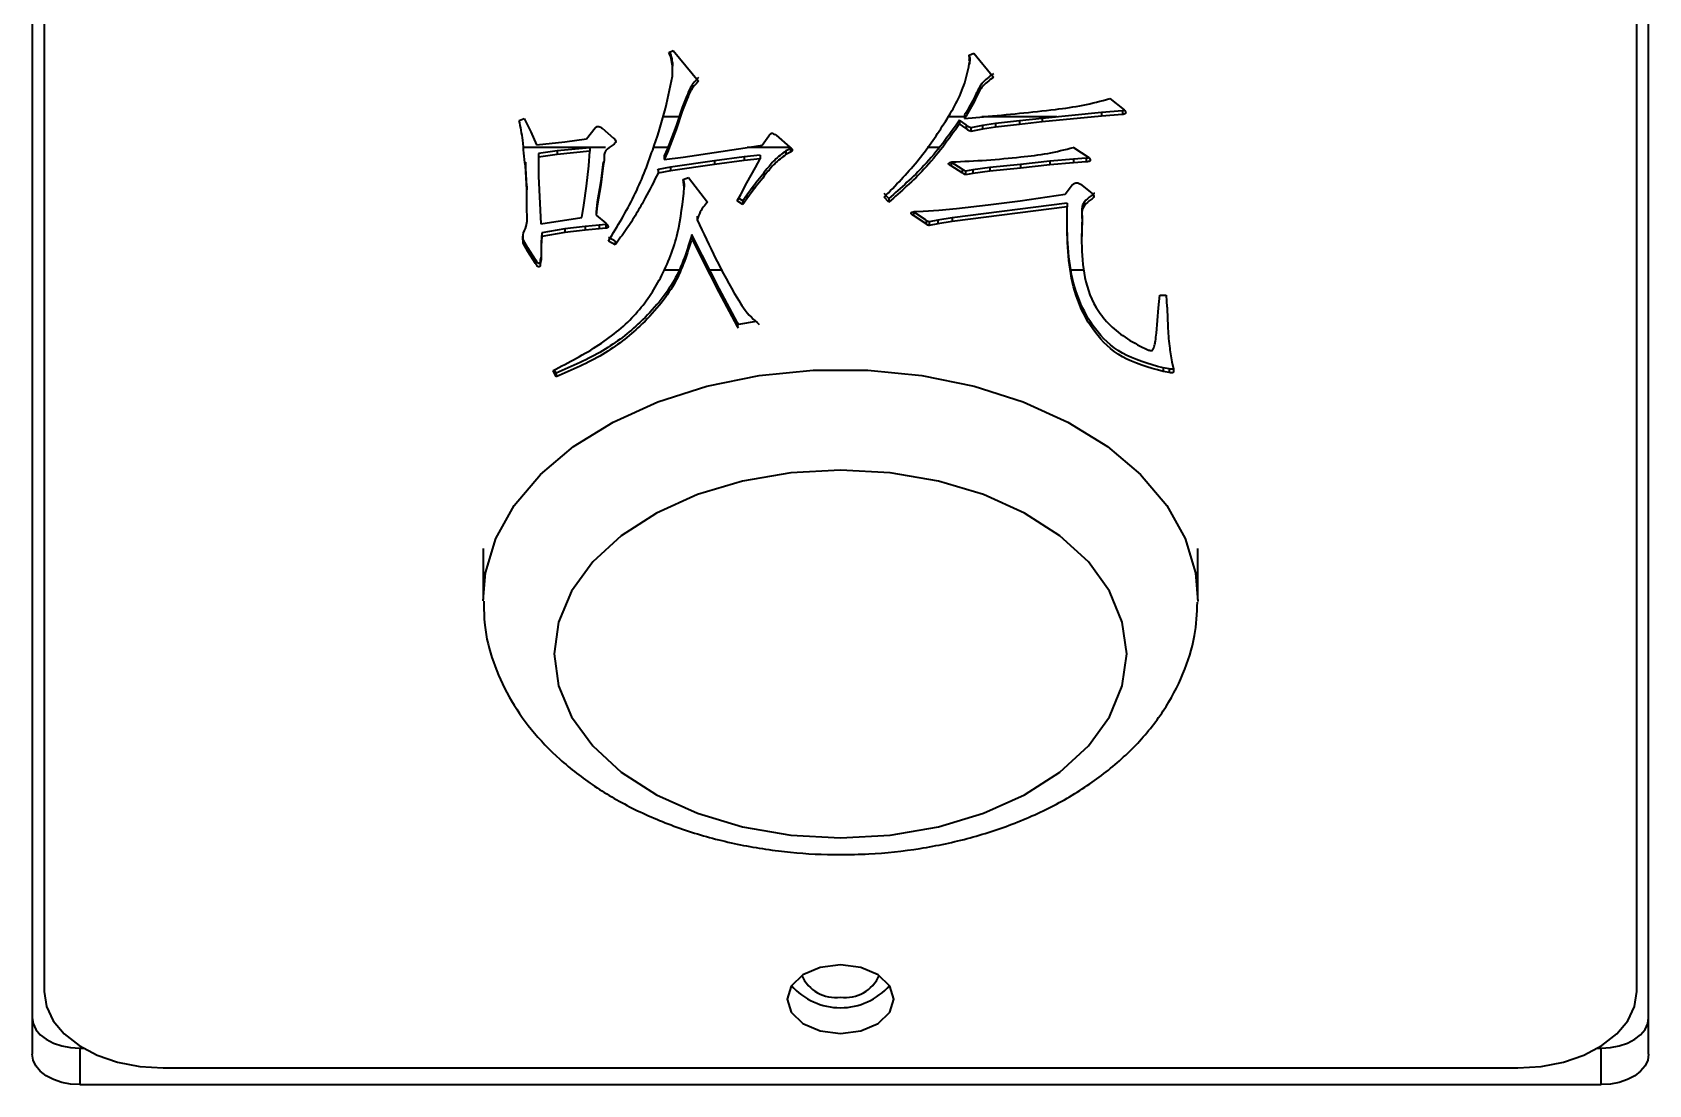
# Model space of a CAD drawing. Header units: millimetres. Extents: x 0 to 420, y 0 to 297.
# Drawn here: x 275.737 to 276.417, y 143.292 to 143.735 of the extents above; entities that cross this region are included whole.
import ezdxf

# ---------------------------------------------------------------- set-up
doc = ezdxf.new("R2010")
doc.units = ezdxf.units.MM

msp = doc.modelspace()

# ---------------------------------------------------------------- linework, layer by layer
at = {"color": 7, "linetype": 'Continuous', "lineweight": 35}
for p, q in [((275.73704, 145.78595), (275.73704, 143.30478)), ((276.41704, 143.30478), (276.41704, 145.78595)), ((275.74204, 145.76728), (275.74204, 143.33111)), ((276.41204, 143.33111), (276.41204, 145.76728)), ((276.00487, 143.72614), (276.0066, 143.72696)), ((276.0066, 143.72696), (276.01737, 143.71408)), ((276.13119, 143.72503), (276.13314, 143.72585)), ((276.13141, 143.7224), (276.13119, 143.72503)), ((276.13141, 143.72393), (276.13131, 143.72508)), ((276.13314, 143.72585), (276.14135, 143.71574)), ((276.00637, 143.72183), (276.00637, 143.7203)), ((276.00637, 143.71615), (276.00637, 143.7203)), ((276.13113, 143.72274), (276.13141, 143.72393)), ((276.13141, 143.72393), (276.13141, 143.7224)), ((276.13146, 143.72117), (276.13146, 143.7227)), ((276.01242, 143.70784), (276.01047, 143.70297)), ((276.01242, 143.70631), (276.01047, 143.70144)), ((276.01242, 143.70784), (276.01242, 143.70631)), ((276.19032, 143.70672), (276.19636, 143.702)), ((275.94187, 143.69756), (275.94402, 143.6984)), ((275.94402, 143.6984), (275.94683, 143.69271)), ((276.00915, 143.69903), (276.00239, 143.69903)), ((276.01047, 143.70297), (276.00788, 143.69521)), ((276.01047, 143.70144), (276.00788, 143.69367)), ((276.01047, 143.70297), (276.01047, 143.70144)), ((276.12927, 143.69903), (276.12227, 143.69903)), ((276.12927, 143.69993), (276.12927, 143.6984)), ((276.12927, 143.6984), (276.13723, 143.6991)), ((276.1681, 143.69903), (276.13649, 143.69903)), ((276.16184, 143.69841), (276.15235, 143.6973)), ((276.18687, 143.7009), (276.16184, 143.69841)), ((276.18687, 143.69937), (276.16184, 143.69688)), ((276.16184, 143.69841), (276.16184, 143.69688)), ((276.19572, 143.7016), (276.18687, 143.7009)), ((276.18687, 143.7009), (276.18687, 143.69937)), ((276.19572, 143.70006), (276.18687, 143.69937)), ((276.19572, 143.7016), (276.19572, 143.70006)), ((275.94683, 143.69271), (275.94919, 143.68731)), ((275.97013, 143.68979), (275.97381, 143.69437)), ((275.97681, 143.69423), (275.98157, 143.69008)), ((276.00788, 143.69521), (276.0042, 143.68578)), ((276.00788, 143.69367), (276.0042, 143.68424)), ((276.00788, 143.69521), (276.00788, 143.69367)), ((276.04412, 143.68716), (276.04694, 143.69104)), ((276.04994, 143.69133), (276.05579, 143.68634)), ((276.12991, 143.69564), (276.1271, 143.69757)), ((276.1271, 143.69757), (276.1271, 143.69604)), ((276.12991, 143.69411), (276.1271, 143.69604)), ((276.12991, 143.69564), (276.12991, 143.69411)), ((276.13681, 143.69535), (276.13186, 143.69439)), ((276.13186, 143.69439), (276.13186, 143.69285)), ((276.13681, 143.69382), (276.13186, 143.69285)), ((276.14222, 143.69619), (276.13681, 143.69535)), ((276.13681, 143.69535), (276.13681, 143.69382)), ((276.14222, 143.69466), (276.13681, 143.69382)), ((276.15235, 143.6973), (276.14222, 143.69619)), ((276.14222, 143.69619), (276.14222, 143.69466)), ((276.15235, 143.69577), (276.14222, 143.69466)), ((276.15235, 143.6973), (276.15235, 143.69577)), ((276.16184, 143.69688), (276.15235, 143.69577)), ((275.97819, 143.68618), (275.94377, 143.68618)), ((275.94919, 143.68731), (275.96105, 143.68856)), ((275.95782, 143.68467), (275.95006, 143.68356)), ((275.97163, 143.68606), (275.95782, 143.68467)), ((275.95782, 143.68467), (275.95782, 143.68314)), ((275.97163, 143.68453), (275.95782, 143.68314)), ((275.96105, 143.68856), (275.97013, 143.68979)), ((275.97122, 143.67843), (275.97163, 143.68453)), ((275.97163, 143.68606), (275.97163, 143.68453)), ((276.00436, 143.68618), (275.99837, 143.68618)), ((276.0042, 143.68578), (276.00292, 143.68259)), ((276.0042, 143.68424), (276.00292, 143.68106)), ((276.0042, 143.68578), (276.0042, 143.68424)), ((276.01091, 143.68203), (276.02664, 143.68439)), ((276.02664, 143.68439), (276.03872, 143.68634)), ((276.05596, 143.68618), (276.03772, 143.68618)), ((276.03872, 143.68634), (276.04412, 143.68716)), ((276.05598, 143.68565), (276.05406, 143.68467)), ((276.05406, 143.68467), (276.05406, 143.68314)), ((276.05598, 143.68412), (276.05406, 143.68314)), ((276.05598, 143.68565), (276.05598, 143.68412)), ((276.1185, 143.68618), (276.11349, 143.68618)), ((276.17504, 143.68618), (276.17493, 143.68618)), ((276.17501, 143.6862), (276.18147, 143.6819)), ((275.94446, 143.67996), (275.94446, 143.67843)), ((275.9451, 143.66983), (275.94446, 143.67996)), ((275.9451, 143.6683), (275.94446, 143.67843)), ((275.95006, 143.68356), (275.95006, 143.68203)), ((275.95782, 143.68314), (275.95006, 143.68203)), ((275.95006, 143.68203), (275.95006, 143.67414)), ((275.97013, 143.66982), (275.97122, 143.67843)), ((275.97726, 143.68011), (275.97617, 143.67191)), ((275.97726, 143.67857), (275.97617, 143.67038)), ((275.97726, 143.68011), (275.97726, 143.67857)), ((276.00551, 143.67789), (276.00033, 143.6769)), ((276.00292, 143.68259), (276.00292, 143.68106)), ((276.00292, 143.68106), (276.01091, 143.68203)), ((276.02405, 143.68052), (276.00551, 143.67789)), ((276.02405, 143.67898), (276.00551, 143.67636)), ((276.00551, 143.67789), (276.00551, 143.67636)), ((276.03658, 143.68218), (276.02405, 143.68052)), ((276.03658, 143.68065), (276.02405, 143.67898)), ((276.02405, 143.68052), (276.02405, 143.67898)), ((276.04326, 143.68288), (276.03658, 143.68218)), ((276.03658, 143.68218), (276.03658, 143.68065)), ((276.04326, 143.68135), (276.03658, 143.68065)), ((276.03767, 143.67122), (276.04131, 143.67773)), ((276.04131, 143.67773), (276.04326, 143.68135)), ((276.04326, 143.68288), (276.04326, 143.68135)), ((276.12818, 143.67704), (276.12365, 143.67996)), ((276.12365, 143.67996), (276.12365, 143.67843)), ((276.12818, 143.67551), (276.12365, 143.67843)), ((276.13982, 143.67774), (276.13272, 143.67678)), ((276.15276, 143.679), (276.13982, 143.67774)), ((276.13982, 143.67774), (276.13982, 143.67621)), ((276.15276, 143.67746), (276.13982, 143.67621)), ((276.16507, 143.68037), (276.15276, 143.679)), ((276.15276, 143.679), (276.15276, 143.67746)), ((276.16507, 143.67884), (276.15276, 143.67746)), ((276.17501, 143.68122), (276.16507, 143.68037)), ((276.16507, 143.68037), (276.16507, 143.67884)), ((276.17501, 143.67968), (276.16507, 143.67884)), ((276.18038, 143.68163), (276.17501, 143.68122)), ((276.17501, 143.68122), (276.17501, 143.67968)), ((276.18038, 143.68009), (276.17501, 143.67968)), ((276.18038, 143.68163), (276.18038, 143.68009)), ((275.95006, 143.67414), (275.95092, 143.65402)), ((275.97617, 143.67191), (275.97467, 143.66318)), ((275.97617, 143.67191), (275.97617, 143.67038)), ((276.00033, 143.6769), (276.00012, 143.67648)), ((276.00033, 143.6769), (276.00033, 143.67537)), ((276.00551, 143.67636), (276.00033, 143.67537)), ((276.01091, 143.67274), (276.01305, 143.67358)), ((276.01133, 143.66941), (276.01091, 143.67274)), ((276.01133, 143.67094), (276.0111, 143.67281)), ((276.01133, 143.67094), (276.01133, 143.66941)), ((276.01133, 143.66907), (276.01133, 143.6706)), ((276.01305, 143.67358), (276.02105, 143.66317)), ((276.03508, 143.66637), (276.03767, 143.67122)), ((276.12818, 143.67704), (276.12818, 143.67551)), ((276.13272, 143.67678), (276.12969, 143.67622)), ((276.12969, 143.67622), (276.12969, 143.67469)), ((276.13272, 143.67525), (276.12969, 143.67469)), ((276.13272, 143.67678), (276.13272, 143.67525)), ((276.13982, 143.67621), (276.13272, 143.67525)), ((276.17801, 143.67066), (276.18278, 143.66693)), ((275.9451, 143.66983), (275.9451, 143.6683)), ((275.9451, 143.65887), (275.9451, 143.6683)), ((275.96904, 143.66193), (275.97013, 143.66982)), ((275.97617, 143.67038), (275.97467, 143.66164)), ((276.03354, 143.66372), (276.03508, 143.66637)), ((276.03594, 143.6622), (276.03354, 143.66372)), ((276.03594, 143.66373), (276.03419, 143.66484)), ((276.03767, 143.66609), (276.03594, 143.66373)), ((276.03767, 143.66456), (276.03594, 143.6622)), ((276.03594, 143.66373), (276.03594, 143.6622)), ((276.04026, 143.66969), (276.03767, 143.66609)), ((276.04026, 143.66816), (276.03767, 143.66456)), ((276.03767, 143.66609), (276.03767, 143.66456)), ((276.04026, 143.66969), (276.04026, 143.66816)), ((276.09734, 143.6647), (276.09539, 143.66679)), ((276.09734, 143.66317), (276.09539, 143.66526)), ((276.09734, 143.6647), (276.09734, 143.66317)), ((276.13918, 143.66206), (276.15257, 143.66372)), ((276.15257, 143.66372), (276.17156, 143.66649)), ((276.17156, 143.66649), (276.17456, 143.67038)), ((275.96818, 143.65665), (275.96904, 143.66193)), ((275.97467, 143.66318), (275.97422, 143.65915)), ((275.97467, 143.66164), (275.97422, 143.65762)), ((275.97422, 143.65915), (275.97422, 143.65762)), ((275.97422, 143.65762), (275.97831, 143.65429)), ((275.97467, 143.66318), (275.97467, 143.66164)), ((276.01673, 143.65722), (276.01673, 143.65569)), ((276.11307, 143.65555), (276.1077, 143.65903)), ((276.1077, 143.65903), (276.1077, 143.65749)), ((276.11307, 143.65402), (276.1077, 143.65749)), ((276.10811, 143.65916), (276.11179, 143.65943)), ((276.11179, 143.65943), (276.11847, 143.65984)), ((276.11847, 143.65984), (276.12582, 143.66054)), ((276.17242, 143.66277), (276.12409, 143.65652)), ((276.17242, 143.66123), (276.12409, 143.65499)), ((276.12582, 143.66054), (276.13918, 143.66206)), ((276.17242, 143.66277), (276.17242, 143.66123)), ((276.17242, 143.64985), (276.17242, 143.66123)), ((276.17865, 143.65722), (276.17846, 143.64779)), ((276.17865, 143.65722), (276.17865, 143.65569)), ((275.95092, 143.65402), (275.96818, 143.65665)), ((275.95137, 143.65027), (275.95114, 143.64627)), ((275.96105, 143.65194), (275.95137, 143.65027)), ((275.96105, 143.65041), (275.95137, 143.64874)), ((275.95137, 143.65027), (275.95137, 143.64874)), ((275.96968, 143.65293), (275.96105, 143.65194)), ((275.96105, 143.65194), (275.96105, 143.65041)), ((275.96968, 143.65139), (275.96105, 143.65041)), ((275.97553, 143.65348), (275.96968, 143.65293)), ((275.96968, 143.65293), (275.96968, 143.65139)), ((275.97553, 143.65195), (275.96968, 143.65139)), ((275.97831, 143.65375), (275.97553, 143.65348)), ((275.97553, 143.65348), (275.97553, 143.65195)), ((275.97831, 143.65221), (275.97553, 143.65195)), ((275.97875, 143.65382), (275.97831, 143.65375)), ((275.97831, 143.65375), (275.97831, 143.65221)), ((276.11307, 143.65555), (276.11307, 143.65402)), ((276.11805, 143.65555), (276.11438, 143.65486)), ((276.11438, 143.65486), (276.11438, 143.65332)), ((276.11805, 143.65402), (276.11438, 143.65332)), ((276.12409, 143.65652), (276.11805, 143.65555)), ((276.11805, 143.65555), (276.11805, 143.65402)), ((276.12409, 143.65499), (276.11805, 143.65402)), ((276.12409, 143.65652), (276.12409, 143.65499)), ((276.17865, 143.65569), (276.17846, 143.64626)), ((275.9436, 143.64738), (275.94353, 143.64932)), ((275.94552, 143.64391), (275.9436, 143.64738)), ((275.9436, 143.64738), (275.9436, 143.64585)), ((275.94552, 143.64237), (275.9436, 143.64585)), ((275.94878, 143.63891), (275.94552, 143.64391)), ((275.94552, 143.64391), (275.94552, 143.64237)), ((275.95137, 143.64874), (275.95114, 143.64474)), ((275.95114, 143.64627), (275.95114, 143.64474)), ((275.95114, 143.64474), (275.95114, 143.64098)), ((275.98221, 143.64668), (275.9794, 143.64834)), ((275.98221, 143.64515), (275.9794, 143.64681)), ((275.98221, 143.64668), (275.98221, 143.64515)), ((276.01887, 143.64084), (276.01456, 143.6496)), ((276.01456, 143.6496), (276.01456, 143.64806)), ((276.01887, 143.63931), (276.01456, 143.64806)), ((276.17846, 143.64779), (276.17846, 143.64626)), ((275.94878, 143.63738), (275.94552, 143.64237)), ((275.94878, 143.63891), (275.94878, 143.63738)), ((276.026, 143.62685), (276.01887, 143.64084)), ((276.01887, 143.64084), (276.01887, 143.63931)), ((276.026, 143.62532), (276.01887, 143.63931)), ((276.00261, 143.63475), (276.00944, 143.63475)), ((276.02197, 143.63475), (276.02747, 143.63475)), ((276.17383, 143.63475), (276.17956, 143.63475)), ((276.03377, 143.61243), (276.026, 143.62685)), ((276.026, 143.62685), (276.026, 143.62532)), ((276.03377, 143.6109), (276.026, 143.62532)), ((276.21081, 143.61866), (276.21145, 143.62407)), ((276.21145, 143.62407), (276.21404, 143.62407)), ((276.20994, 143.60798), (276.21081, 143.61866)), ((276.21448, 143.61811), (276.21471, 143.61102)), ((276.03414, 143.61171), (276.03377, 143.61243)), ((276.03377, 143.61243), (276.03377, 143.6109)), ((276.03414, 143.61018), (276.03377, 143.6109)), ((276.04156, 143.613), (276.03414, 143.61171)), ((276.21643, 143.59604), (276.21707, 143.593)), ((275.95741, 143.58968), (275.9561, 143.59231)), ((275.95741, 143.59121), (275.95669, 143.59264)), ((275.95741, 143.59121), (275.95741, 143.58968)), ((276.21535, 143.59302), (276.21276, 143.59343)), ((276.21276, 143.59343), (276.21276, 143.59189)), ((276.21535, 143.59148), (276.21276, 143.59189)), ((276.21535, 143.59302), (276.21535, 143.59148)), ((275.92665, 143.51752), (275.92665, 143.49607)), ((276.22744, 143.49607), (276.22744, 143.51752)), ((275.75704, 143.30725), (275.75855, 143.30725)), ((275.75704, 143.30725), (275.75704, 143.29193)), ((276.39554, 143.30725), (276.39704, 143.30725)), ((276.39704, 143.29193), (276.39704, 143.30725)), ((275.79204, 143.29897), (276.36204, 143.29897)), ((275.75704, 143.29193), (276.39704, 143.29193))]:
    msp.add_line(p, q, dxfattribs=at)
at = {"color": 7, "linetype": 'Continuous', "lineweight": 35, "flags": 128}
for points in [[(275.951, 143.63988), (275.95076, 143.63859), (275.95071, 143.63787), (275.95066, 143.6377), (275.95054, 143.63756), (275.95035, 143.63746), (275.95009, 143.63741), (275.94994, 143.63743), (275.94981, 143.63748), (275.9496, 143.63767), (275.9493, 143.63813), (275.94878, 143.63891), (275.94878, 143.63891)], [(275.92665, 143.49546), (275.92764, 143.50716), (275.93202, 143.52169), (275.9398, 143.53562), (275.9508, 143.54862), (275.96476, 143.56039), (275.98135, 143.57065), (276.00019, 143.57917), (276.02082, 143.58574), (276.04278, 143.5902), (276.06553, 143.59246), (276.08856, 143.59246), (276.11131, 143.5902), (276.13327, 143.58574), (276.1539, 143.57917), (276.17273, 143.57065), (276.18932, 143.56039), (276.20328, 143.54862), (276.21428, 143.53562), (276.22207, 143.52169), (276.22645, 143.50716), (276.22743, 143.49511)], [(276.07704, 143.3957), (276.09795, 143.39688), (276.11822, 143.40037), (276.13724, 143.40607), (276.15443, 143.41381), (276.16927, 143.42334), (276.18131, 143.4344), (276.19018, 143.44662), (276.19561, 143.45965), (276.19744, 143.47309), (276.19561, 143.48653), (276.19018, 143.49956), (276.18131, 143.51179), (276.16927, 143.52284), (276.15443, 143.53238), (276.13724, 143.54011), (276.11822, 143.54581), (276.09795, 143.54931), (276.07704, 143.55048), (276.05614, 143.54931), (276.03587, 143.54581), (276.01684, 143.54011), (275.99965, 143.53238), (275.98481, 143.52284), (275.97278, 143.51179), (275.96391, 143.49956), (275.95847, 143.48653), (275.95665, 143.47309), (275.95847, 143.45965), (275.96391, 143.44662), (275.97278, 143.4344), (275.98481, 143.42334), (275.99965, 143.41381), (276.01684, 143.40607), (276.03587, 143.40037), (276.05614, 143.39688), (276.07704, 143.3957)], [(276.07704, 143.34236), (276.06843, 143.34126), (276.06113, 143.33813), (276.05626, 143.33343), (276.05454, 143.3279), (276.05626, 143.32236), (276.06113, 143.31767), (276.06843, 143.31454), (276.07704, 143.31344), (276.08565, 143.31454), (276.09295, 143.31767), (276.09783, 143.32236), (276.09954, 143.3279), (276.09783, 143.33343), (276.09295, 143.33813), (276.08565, 143.34126), (276.07704, 143.34236)], [(275.74204, 143.33111), (275.743, 143.32484), (275.74585, 143.31881), (275.75047, 143.31326), (275.75669, 143.30839), (275.76427, 143.30439), (275.77291, 143.30142), (275.78229, 143.29959), (275.79204, 143.29897)], [(276.36204, 143.29897), (276.3718, 143.29959), (276.38118, 143.30142), (276.38982, 143.30439), (276.3974, 143.30839), (276.40362, 143.31326), (276.40824, 143.31881), (276.41108, 143.32484), (276.41204, 143.33111)], [(275.73704, 143.32011), (275.73743, 143.3176), (275.73857, 143.31519), (275.74041, 143.31296), (275.7429, 143.31102), (275.74593, 143.30942), (275.74939, 143.30823), (275.75314, 143.3075), (275.75704, 143.30725)], [(276.39704, 143.30725), (276.40095, 143.3075), (276.4047, 143.30823), (276.40816, 143.30942), (276.41119, 143.31102), (276.41367, 143.31296), (276.41552, 143.31519), (276.41666, 143.3176), (276.41704, 143.32011)], [(275.75704, 143.29193), (275.75314, 143.29218), (275.74939, 143.29291), (275.74593, 143.2941), (275.7429, 143.29569), (275.74041, 143.29764), (275.73857, 143.29987), (275.73743, 143.30228), (275.73704, 143.30478)], [(276.41704, 143.30478), (276.41666, 143.30228), (276.41552, 143.29987), (276.41367, 143.29764), (276.41119, 143.29569), (276.40816, 143.2941), (276.4047, 143.29291), (276.40095, 143.29218), (276.39704, 143.29193)]]:
    msp.add_lwpolyline(points, dxfattribs=at)
at = {"color": 7, "linetype": 'Continuous', "lineweight": 35}
for centre, radius, start, end in [((276.07487, 143.34409), 0.01547, 203.8111, 278.0906), ((276.07922, 143.34409), 0.01547, 261.9094, 336.18889), ((276.07704, 143.35173), 0.02745, 221.22208, 318.77792)]:
    msp.add_arc(centre, radius, start, end, dxfattribs=at)
for points, knots in [([(276.00637, 143.7203), (276.00624, 143.72141), (276.00599, 143.72338), (276.00521, 143.72529), (276.00487, 143.72614)], [0, 0, 0, 0, 0.55983, 1, 1, 1, 1]), ([(276.00637, 143.72183), (276.00625, 143.72294), (276.00609, 143.72447), (276.00551, 143.72595), (276.00535, 143.72636)], [0, 0, 0, 0, 0.723652, 1, 1, 1, 1]), ([(276.09539, 143.66526), (276.10022, 143.67018), (276.10987, 143.68002), (276.11897, 143.6935), (276.12582, 143.70454), (276.12967, 143.71335), (276.13083, 143.71939), (276.13141, 143.7224)], [0, 0, 0, 0, 0.2801766, 0.5602533, 0.7070338, 0.853791, 1, 1, 1, 1]), ([(275.9794, 143.64681), (275.98321, 143.65305), (275.99082, 143.66552), (275.99769, 143.68367), (276.00317, 143.70051), (276.00531, 143.71094), (276.00637, 143.71615)], [0, 0, 0, 0, 0.279971, 0.560044, 0.780111, 1, 1, 1, 1]), ([(276.01737, 143.71561), (276.01611, 143.71425), (276.01385, 143.71181), (276.01285, 143.70906), (276.01242, 143.70784)], [0, 0, 0, 0, 0.559466, 1, 1, 1, 1]), ([(276.01737, 143.71408), (276.01611, 143.71271), (276.01385, 143.71028), (276.01285, 143.70752), (276.01242, 143.70631)], [0, 0, 0, 0, 0.559466, 1, 1, 1, 1]), ([(276.14135, 143.71727), (276.13958, 143.71591), (276.13599, 143.71315), (276.13343, 143.70688), (276.13085, 143.70257), (276.12927, 143.69993)], [0, 0, 0, 0, 0.274417, 0.556583, 1, 1, 1, 1]), ([(276.14135, 143.71574), (276.13958, 143.71438), (276.13599, 143.71162), (276.13343, 143.70534), (276.13085, 143.70103), (276.12927, 143.6984)], [0, 0, 0, 0, 0.274417, 0.556583, 1, 1, 1, 1]), ([(276.13723, 143.6991), (276.14731, 143.70003), (276.16136, 143.70134), (276.17925, 143.7037), (276.18663, 143.70571), (276.19032, 143.70672)], [0, 0, 0, 0, 0.560326, 0.780452, 1, 1, 1, 1]), ([(276.19636, 143.702), (276.19652, 143.70181), (276.19685, 143.70145), (276.1971, 143.70093), (276.19697, 143.7005), (276.19668, 143.70023), (276.19621, 143.7001), (276.19589, 143.70008), (276.19572, 143.70006)], [0, 0, 0, 0, 0.248524, 0.498791, 0.624172, 0.7506, 0.872268, 1, 1, 1, 1]), ([(276.19656, 143.70176), (276.19645, 143.70172), (276.19619, 143.70162), (276.19589, 143.7016), (276.19572, 143.7016)], [0, 0, 0, 0, 0.429472, 1, 1, 1, 1]), ([(275.94446, 143.67843), (275.94423, 143.68022), (275.94377, 143.68379), (275.94341, 143.69019), (275.94246, 143.69476), (275.94187, 143.69756)], [0, 0, 0, 0, 0.2798075, 0.5599155, 1, 1, 1, 1]), ([(275.97381, 143.69437), (275.97396, 143.69457), (275.97419, 143.69485), (275.97481, 143.69504), (275.97549, 143.69503), (275.97618, 143.6947), (275.9766, 143.69439), (275.97681, 143.69423)], [0, 0, 0, 0, 0.249383, 0.375442, 0.500022, 0.750998, 1, 1, 1, 1]), ([(276.04694, 143.69104), (276.04712, 143.69129), (276.04739, 143.69164), (276.04774, 143.69202), (276.04798, 143.69218), (276.04817, 143.69224), (276.04837, 143.69224), (276.04854, 143.69218), (276.04879, 143.69204), (276.04922, 143.69173), (276.04966, 143.69149), (276.04994, 143.69133)], [0, 0, 0, 0, 0.278252, 0.401088, 0.449373, 0.49827, 0.537142, 0.576905, 0.620579, 0.756633, 1, 1, 1, 1]), ([(276.1271, 143.69757), (276.12248, 143.69107), (276.11424, 143.67948), (276.1025, 143.66921), (276.09734, 143.6647)], [0, 0, 0, 0, 0.560078, 1, 1, 1, 1]), ([(276.1271, 143.69604), (276.12248, 143.68954), (276.11424, 143.67794), (276.1025, 143.66768), (276.09734, 143.66317)], [0, 0, 0, 0, 0.560078, 1, 1, 1, 1]), ([(276.13186, 143.69439), (276.13144, 143.69458), (276.13069, 143.69494), (276.13015, 143.69542), (276.12991, 143.69564)], [0, 0, 0, 0, 0.557686, 1, 1, 1, 1]), ([(276.13186, 143.69285), (276.13144, 143.69305), (276.13069, 143.69341), (276.13015, 143.69389), (276.12991, 143.69411)], [0, 0, 0, 0, 0.557686, 1, 1, 1, 1]), ([(275.98157, 143.69008), (275.9818, 143.68986), (275.98226, 143.68943), (275.98269, 143.68864), (275.98217, 143.68787), (275.98068, 143.68665), (275.97737, 143.68497), (275.97776, 143.68156), (275.97741, 143.67949), (275.97726, 143.67857)], [0, 0, 0, 0, 0.06262, 0.125236, 0.187707, 0.250154, 0.498699, 0.77939, 1, 1, 1, 1]), ([(276.05406, 143.68467), (276.05241, 143.68343), (276.04909, 143.68095), (276.04501, 143.67572), (276.04206, 143.67198), (276.04026, 143.66969)], [0, 0, 0, 0, 0.278958, 0.559361, 1, 1, 1, 1]), ([(276.05579, 143.68634), (276.05601, 143.68615), (276.05644, 143.68578), (276.05688, 143.68514), (276.05654, 143.68454), (276.05617, 143.68426), (276.05598, 143.68412)], [0, 0, 0, 0, 0.2800414, 0.5607425, 0.7797709, 1, 1, 1, 1]), ([(276.12387, 143.68009), (276.12873, 143.68031), (276.13848, 143.68073), (276.15191, 143.68204), (276.16434, 143.68339), (276.17145, 143.68526), (276.17501, 143.6862)], [0, 0, 0, 0, 0.279705, 0.560037, 0.780228, 1, 1, 1, 1]), ([(276.05406, 143.68314), (276.05241, 143.6819), (276.04909, 143.67942), (276.04501, 143.67418), (276.04206, 143.67044), (276.04026, 143.66816)], [0, 0, 0, 0, 0.278958, 0.559361, 1, 1, 1, 1]), ([(276.12365, 143.67843), (276.12338, 143.67854), (276.12297, 143.67872), (276.1226, 143.67901), (276.12247, 143.6792), (276.12245, 143.67934), (276.12254, 143.67949), (276.12274, 143.67965), (276.12317, 143.67988), (276.12359, 143.68001), (276.12387, 143.68009)], [0, 0, 0, 0, 0.246204, 0.392306, 0.448186, 0.500326, 0.56678, 0.639182, 0.754255, 1, 1, 1, 1]), ([(276.18147, 143.6819), (276.18165, 143.68171), (276.18202, 143.68133), (276.18215, 143.68081), (276.18206, 143.68047), (276.18182, 143.6803), (276.18126, 143.68012), (276.18073, 143.68011), (276.18038, 143.68009)], [0, 0, 0, 0, 0.24987, 0.500767, 0.563339, 0.624221, 0.751663, 1, 1, 1, 1]), ([(276.18157, 143.68177), (276.18152, 143.68175), (276.18116, 143.68162), (276.18074, 143.68163), (276.18038, 143.68163)], [0, 0, 0, 0, 0.151329, 1, 1, 1, 1]), ([(276.00033, 143.67537), (275.99856, 143.67188), (275.99563, 143.66612), (275.99125, 143.65818), (275.98691, 143.65161), (275.98378, 143.6473), (275.98221, 143.64515)], [0, 0, 0, 0, 0.340024, 0.560053, 0.779973, 1, 1, 1, 1]), ([(276.12969, 143.67622), (276.12938, 143.67636), (276.12883, 143.6766), (276.12838, 143.67691), (276.12818, 143.67704)], [0, 0, 0, 0, 0.558396, 1, 1, 1, 1]), ([(276.12969, 143.67469), (276.12938, 143.67482), (276.12883, 143.67506), (276.12838, 143.67538), (276.12818, 143.67551)], [0, 0, 0, 0, 0.558396, 1, 1, 1, 1]), ([(276.17456, 143.67038), (276.17471, 143.67052), (276.175, 143.67082), (276.17558, 143.67119), (276.17646, 143.67135), (276.17733, 143.67109), (276.17779, 143.67081), (276.17801, 143.67066)], [0, 0, 0, 0, 0.186666, 0.374862, 0.559106, 0.78002, 1, 1, 1, 1]), ([(275.9561, 143.59231), (275.96276, 143.59575), (275.97608, 143.60264), (275.99188, 143.61586), (276.00245, 143.63204), (276.00934, 143.65002), (276.01066, 143.66295), (276.01133, 143.66941)], [0, 0, 0, 0, 0.186518, 0.373243, 0.559739, 0.779945, 1, 1, 1, 1]), ([(276.18363, 143.66706), (276.18364, 143.66706), (276.18374, 143.6668), (276.18327, 143.66628), (276.1817, 143.66522), (276.17818, 143.66256), (276.17846, 143.65936), (276.17865, 143.65722)], [0, 0, 0, 0, 0.002314, 0.073349, 0.144907, 0.428692, 1, 1, 1, 1]), ([(276.18278, 143.66693), (276.18297, 143.66671), (276.18337, 143.66627), (276.18379, 143.66551), (276.18331, 143.66475), (276.18164, 143.66368), (276.17822, 143.66103), (276.17848, 143.65783), (276.17865, 143.65569)], [0, 0, 0, 0, 0.062695, 0.12561, 0.187866, 0.250581, 0.499296, 1, 1, 1, 1]), ([(275.9436, 143.64585), (275.94342, 143.64703), (275.94306, 143.64947), (275.9455, 143.65367), (275.94525, 143.65689), (275.9451, 143.65887)], [0, 0, 0, 0, 0.269282, 0.552799, 1, 1, 1, 1]), ([(276.02105, 143.66317), (276.01993, 143.66184), (276.01794, 143.65948), (276.0171, 143.65685), (276.01673, 143.65569)], [0, 0, 0, 0, 0.559004, 1, 1, 1, 1]), ([(276.1077, 143.65749), (276.10745, 143.65766), (276.1071, 143.65788), (276.10678, 143.65824), (276.10667, 143.65846), (276.10671, 143.65866), (276.10688, 143.65883), (276.10732, 143.65907), (276.1078, 143.65912), (276.10811, 143.65916)], [0, 0, 0, 0, 0.2763383, 0.3908651, 0.5016665, 0.5615725, 0.6236443, 0.7517176, 1, 1, 1, 1]), ([(275.97831, 143.65429), (275.9786, 143.65402), (275.97902, 143.65362), (275.97937, 143.653), (275.97928, 143.65254), (275.97882, 143.65226), (275.97849, 143.65223), (275.97831, 143.65221)], [0, 0, 0, 0, 0.3738215, 0.5619755, 0.7519738, 0.8719669, 1, 1, 1, 1]), ([(276.01673, 143.65569), (276.0219, 143.64469), (276.02842, 143.63081), (276.03777, 143.61612), (276.04167, 143.61271), (276.04279, 143.61174)], [0, 0, 0, 0, 0.731571, 0.923138, 1, 1, 1, 1]), ([(276.11438, 143.65486), (276.11422, 143.65489), (276.1139, 143.65494), (276.11341, 143.65517), (276.1132, 143.65541), (276.11307, 143.65555)], [0, 0, 0, 0, 0.28263, 0.552527, 1, 1, 1, 1]), ([(276.11438, 143.65332), (276.11422, 143.65335), (276.1139, 143.65341), (276.11341, 143.65364), (276.1132, 143.65387), (276.11307, 143.65402)], [0, 0, 0, 0, 0.28263, 0.552527, 1, 1, 1, 1]), ([(276.21276, 143.59343), (276.20665, 143.59518), (276.19447, 143.59868), (276.1835, 143.60978), (276.17665, 143.62239), (276.17309, 143.63647), (276.17264, 143.64641), (276.17242, 143.65138)], [0, 0, 0, 0, 0.186627, 0.372273, 0.559376, 0.779465, 1, 1, 1, 1]), ([(276.01456, 143.6496), (276.01254, 143.64304), (276.0085, 143.62993), (275.99461, 143.61345), (275.9777, 143.60004), (275.96418, 143.59415), (275.95741, 143.59121)], [0, 0, 0, 0, 0.280048, 0.560078, 0.779907, 1, 1, 1, 1]), ([(276.01456, 143.64806), (276.01254, 143.64151), (276.0085, 143.6284), (275.99461, 143.61192), (275.9777, 143.59851), (275.96418, 143.59262), (275.95741, 143.58968)], [0, 0, 0, 0, 0.280048, 0.560078, 0.779907, 1, 1, 1, 1]), ([(276.21276, 143.59189), (276.20665, 143.59365), (276.19447, 143.59715), (276.1835, 143.60825), (276.17665, 143.62086), (276.17309, 143.63494), (276.17264, 143.64488), (276.17242, 143.64985)], [0, 0, 0, 0, 0.186627, 0.372273, 0.559376, 0.779465, 1, 1, 1, 1]), ([(276.17846, 143.64626), (276.17868, 143.64131), (276.17912, 143.63141), (276.18433, 143.6168), (276.19436, 143.60732), (276.20242, 143.60298), (276.20504, 143.60162), (276.20645, 143.60102), (276.2072, 143.60077), (276.20767, 143.60068), (276.20812, 143.60073), (276.20842, 143.60102), (276.20864, 143.60142), (276.209, 143.60204), (276.20925, 143.60318), (276.20965, 143.6052), (276.20983, 143.60689), (276.20994, 143.60798)], [0, 0, 0, 0, 0.250649, 0.500927, 0.749298, 0.811968, 0.843302, 0.858976, 0.866789, 0.870808, 0.874638, 0.880813, 0.886998, 0.896669, 0.913983, 0.94485, 1, 1, 1, 1]), ([(275.95114, 143.64098), (275.95115, 143.6401), (275.95116, 143.63878), (275.95073, 143.63725), (275.95075, 143.63652), (275.95067, 143.63617), (275.95056, 143.63602), (275.95035, 143.63592), (275.95013, 143.63587), (275.94993, 143.63589), (275.94974, 143.63597), (275.94952, 143.63621), (275.94924, 143.63671), (275.94896, 143.63712), (275.94878, 143.63738)], [0, 0, 0, 0, 0.370619, 0.554248, 0.655127, 0.679167, 0.701571, 0.724651, 0.748581, 0.762944, 0.777056, 0.809245, 0.879473, 1, 1, 1, 1]), ([(276.21404, 143.62407), (276.2141, 143.62296), (276.21421, 143.62097), (276.2144, 143.61898), (276.21448, 143.61811)], [0, 0, 0, 0, 0.560015, 1, 1, 1, 1]), ([(276.21471, 143.61102), (276.2149, 143.60822), (276.21523, 143.60322), (276.21607, 143.59824), (276.21643, 143.59604)], [0, 0, 0, 0, 0.560069, 1, 1, 1, 1]), ([(276.21704, 143.59307), (276.21703, 143.59306), (276.217, 143.59301), (276.21677, 143.59291), (276.21618, 143.59282), (276.21568, 143.59294), (276.21535, 143.59302)], [0, 0, 0, 0, 0.007721, 0.141586, 0.433776, 1, 1, 1, 1]), ([(276.21707, 143.593), (276.2171, 143.59276), (276.21715, 143.59232), (276.21721, 143.59182), (276.21705, 143.59152), (276.21678, 143.59137), (276.21617, 143.5913), (276.21567, 143.59141), (276.21535, 143.59148)], [0, 0, 0, 0, 0.273011, 0.504607, 0.564555, 0.623299, 0.751522, 1, 1, 1, 1]), ([(275.92702, 143.49529), (275.92703, 143.49191), (275.92706, 143.48326), (275.93066, 143.46961), (275.93721, 143.45485), (275.94666, 143.44107), (275.95874, 143.42842), (275.97338, 143.4171), (275.99032, 143.40738), (276.00918, 143.3995), (276.02951, 143.39363), (276.05046, 143.38998), (276.06647, 143.38877), (276.07521, 143.3887), (276.07704, 143.38868)], [0, 0, 0, 0, 0.055407, 0.14198, 0.228734, 0.317022, 0.407688, 0.500843, 0.595906, 0.692005, 0.788356, 0.884623, 0.975852, 1, 1, 1, 1]), ([(276.07704, 143.38868), (276.081, 143.38875), (276.09225, 143.38893), (276.11069, 143.39096), (276.1318, 143.39543), (276.15188, 143.4021), (276.17051, 143.41087), (276.18726, 143.4217), (276.20166, 143.43443), (276.21325, 143.44878), (276.22152, 143.46434), (276.22648, 143.47985), (276.22701, 143.49014), (276.22725, 143.49484)], [0, 0, 0, 0, 0.0522932, 0.1488147, 0.2456975, 0.3430717, 0.4410666, 0.5396401, 0.6381995, 0.7356503, 0.8307141, 0.9226363, 1, 1, 1, 1])]:
    msp.add_open_spline(points, degree=3, knots=knots, dxfattribs=at)

doc.saveas('drawing.dxf')
